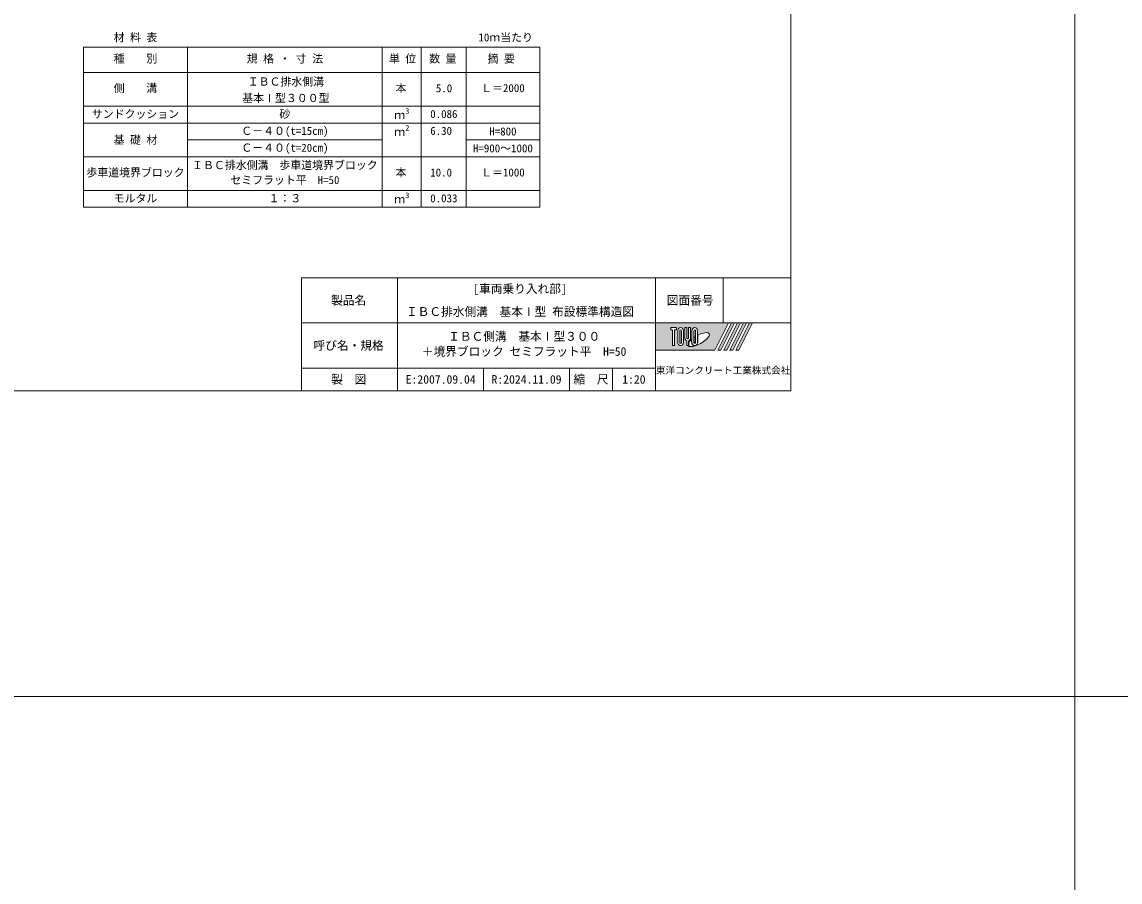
# Model space of a CAD drawing. Units: millimetres at full size; details may follow other scales. Extents: x 6872 to 78201, y -34623 to -7860.
# Drawn here: x 12572 to 17784, y -27235 to -23153 of the extents above; entities that cross this region are included whole.
import ezdxf
from ezdxf.enums import TextEntityAlignment as Align

# ---------------------------------------------------------------- set-up
doc = ezdxf.new("R2010")
doc.units = ezdxf.units.MM
doc.header["$LTSCALE"] = 16
for name, color, linetype, lineweight in [('0_2', 7, 'Continuous', 20), ('図枠', 1, 'Continuous', 20), ('枠', 5, 'Continuous', 5)]:
    doc.layers.add(name, color=color, linetype=linetype, lineweight=lineweight)
doc.styles.add('ＭＳ ゴシック', font='')
doc.styles.get('ＭＳ ゴシック').set_extended_font_data('MS Gothic')

msp = doc.modelspace()

# ---------------------------------------------------------------- hatches: boundary and pattern name
at = {"layer": '枠'}
h = msp.add_hatch(color=7, dxfattribs=at)
h.paths.add_polyline_path([(15578.22, -24581.39), (15578.22, -24709.96), (15861.07, -24709.96), (15925.36, -24581.39)])
edge = h.paths.add_edge_path(flags=16)
edge.add_ellipse((15783.59, -24660.54), major_axis=(50.37, 28.2), ratio=0.3471473, start_angle=-144.31122, end_angle=72.1899, ccw=False)
edge.add_ellipse((15764.93, -24672.71), major_axis=(0, 17.14), ratio=0.8463541, start_angle=-160.70346, end_angle=-90)
edge.add_line((15779.44, -24672.71), (15779.44, -24640.03))
edge = h.paths.add_edge_path(flags=16)
edge.add_ellipse((15764.93, -24618.64), major_axis=(0, 15.82), ratio=0.8463541, start_angle=-90, end_angle=90, ccw=False)
edge.add_line((15778.32, -24618.64), (15778.32, -24672.71))
edge.add_ellipse((15764.93, -24672.71), major_axis=(0, 15.82), ratio=0.8463541, start_angle=90, end_angle=-90, ccw=False)
edge.add_line((15751.54, -24672.71), (15751.54, -24618.64))
edge = h.paths.add_edge_path(flags=16)
edge.add_line((15769.4, -24618.64), (15769.4, -24672.71))
edge.add_ellipse((15764.93, -24672.71), major_axis=(0, 5.27), ratio=0.8463543, start_angle=90, end_angle=-90, ccw=False)
edge.add_line((15760.47, -24672.71), (15760.47, -24618.64))
edge.add_ellipse((15764.93, -24618.64), major_axis=(0, 5.27), ratio=0.8463543, start_angle=-90, end_angle=90, ccw=False)
edge = h.paths.add_edge_path(flags=16)
edge.add_line((15768.28, -24646.28), (15768.28, -24672.71))
edge.add_ellipse((15764.93, -24672.71), major_axis=(0, 3.96), ratio=0.8463541, start_angle=90, end_angle=-90, ccw=False)
edge.add_line((15761.58, -24672.71), (15761.58, -24650.6))
edge.add_ellipse((15783.59, -24660.54), major_axis=(50.37, 28.2), ratio=0.3471473, start_angle=107.79174, end_angle=126.47132, ccw=False)
edge = h.paths.add_edge_path(flags=16)
edge.add_line((15744.84, -24602.82), (15744.84, -24651.28))
edge.add_ellipse((15731.45, -24651.28), major_axis=(0, 15.82), ratio=0.8463541, start_angle=-163.34117, end_angle=-90, ccw=False)
edge.add_line((15735.91, -24666.2), (15735.91, -24688.53))
edge.add_line((15735.91, -24688.53), (15726.99, -24688.53))
edge.add_line((15726.99, -24688.53), (15726.99, -24666.2))
edge.add_ellipse((15731.45, -24651.28), major_axis=(0, 15.82), ratio=0.8463541, start_angle=90, end_angle=163.34117, ccw=False)
edge.add_line((15718.06, -24651.28), (15718.06, -24602.82))
edge.add_line((15718.06, -24602.82), (15726.99, -24602.82))
edge.add_line((15726.99, -24602.82), (15726.99, -24651.28))
edge.add_ellipse((15731.45, -24651.28), major_axis=(0, 5.27), ratio=0.8463543, start_angle=90, end_angle=-90)
edge.add_line((15735.91, -24651.28), (15735.91, -24602.82))
edge.add_line((15735.91, -24602.82), (15744.84, -24602.82))
edge = h.paths.add_edge_path(flags=16)
edge.add_line((15750.42, -24659.06), (15750.42, -24672.71))
edge.add_ellipse((15764.93, -24672.71), major_axis=(0, 17.14), ratio=0.8463541, start_angle=90, end_angle=-171.54427)
edge.add_ellipse((15783.59, -24660.54), major_axis=(50.37, 28.2), ratio=0.3471473, start_angle=-178.64954, end_angle=-148.29244, ccw=False)
edge.add_line((15733.99, -24689.85), (15737.03, -24689.85))
edge.add_line((15737.03, -24689.85), (15737.03, -24673.14))
edge.add_ellipse((15783.59, -24660.54), major_axis=(50.37, 28.2), ratio=0.3471473, start_angle=148.21912, end_angle=165.90812, ccw=False)
edge = h.paths.add_edge_path(flags=16)
edge.add_ellipse((15697.97, -24618.64), major_axis=(0, 15.82), ratio=0.8463541, start_angle=-90, end_angle=90, ccw=False)
edge.add_line((15711.36, -24618.64), (15711.36, -24672.71))
edge.add_ellipse((15697.97, -24672.71), major_axis=(0, 15.82), ratio=0.8463541, start_angle=90, end_angle=-90, ccw=False)
edge.add_line((15684.57, -24672.71), (15684.57, -24618.64))
edge = h.paths.add_edge_path(flags=16)
edge.add_line((15702.43, -24618.64), (15702.43, -24672.71))
edge.add_ellipse((15697.97, -24672.71), major_axis=(0, 5.27), ratio=0.8463543, start_angle=90, end_angle=-90, ccw=False)
edge.add_line((15693.5, -24672.71), (15693.5, -24618.64))
edge.add_ellipse((15697.97, -24618.64), major_axis=(0, 5.27), ratio=0.8463543, start_angle=-90, end_angle=90, ccw=False)
h.paths.add_polyline_path([(15677.88, -24602.82), (15677.88, -24613.37), (15668.95, -24613.37), (15668.95, -24688.53), (15660.02, -24688.53), (15660.02, -24613.37), (15651.09, -24613.37), (15651.09, -24602.82)], flags=16)
for points in [[(15875.22, -24709.96), (15889.36, -24709.96), (15953.64, -24581.39), (15939.5, -24581.39)], [(15981.93, -24581.39), (15967.79, -24581.39), (15903.5, -24709.96), (15917.64, -24709.96)], [(16010.22, -24581.39), (15996.07, -24581.39), (15931.79, -24709.96), (15945.93, -24709.96)], [(16038.5, -24581.39), (16024.36, -24581.39), (15960.07, -24709.96), (15974.22, -24709.96)]]:
    msp.add_hatch(color=7, dxfattribs=at).paths.add_polyline_path(points)

# ---------------------------------------------------------------- linework, layer by layer
at = {"layer": '0_2'}
for p, q in [((12863.39, -23272.53), (15029.51, -23272.53)), ((12863.39, -23272.53), (12863.39, -24032.54)), ((13357.53, -24032.54), (13357.53, -23272.53)), ((14281.66, -24032.54), (14281.66, -23272.53)), ((14466.22, -24032.54), (14466.22, -23272.53)), ((14679.51, -24032.54), (14679.51, -23272.53)), ((15029.51, -23272.53), (15029.51, -24032.54)), ((12863.39, -23392.53), (15029.51, -23392.53)), ((12863.39, -23552.53), (15029.51, -23552.53)), ((12863.39, -23632.54), (15029.51, -23632.54)), ((13357.53, -23712.54), (14281.66, -23712.54)), ((14679.51, -23712.54), (15029.51, -23712.54)), ((12863.39, -23792.53), (15029.51, -23792.53)), ((12863.39, -23952.54), (15029.51, -23952.54)), ((12863.39, -24032.54), (15029.51, -24032.54))]:
    msp.add_line(p, q, dxfattribs=at)
at = {"layer": '図枠'}
for p, q in [((17569.84, -8837.63), (17569.84, -34622.81)), ((6872.3, -26353.74), (28267.39, -26353.74))]:
    msp.add_line(p, q, dxfattribs=at)
at = {"layer": '枠', "lineweight": 20}
for p, q in [((16221.07, -24902.82), (16221.07, -19388.53)), ((13898.5, -24902.82), (13898.5, -24367.1)), ((16221.07, -24367.1), (13898.5, -24367.1)), ((14354.5, -24902.82), (14354.5, -24367.1)), ((15578.22, -24902.82), (15578.22, -24367.1)), ((15899.64, -24581.39), (15899.64, -24367.1)), ((16221.07, -24581.39), (13898.5, -24581.39)), ((15578.22, -24795.68), (13898.5, -24795.68)), ((14762.9, -24902.82), (14762.9, -24795.68)), ((15170.56, -24902.82), (15170.56, -24795.68)), ((15374.39, -24902.82), (15374.39, -24795.68)), ((8221.07, -24902.82), (16221.07, -24902.82))]:
    msp.add_line(p, q, dxfattribs=at)
at = {"layer": '枠'}
for p, q in [((15578.22, -24581.39), (15578.22, -24709.96)), ((15578.22, -24581.39), (15925.36, -24581.39)), ((15925.36, -24581.39), (15861.07, -24709.96)), ((15939.5, -24581.39), (15875.22, -24709.96)), ((15953.64, -24581.39), (15889.36, -24709.96)), ((15967.79, -24581.39), (15903.5, -24709.96)), ((15981.93, -24581.39), (15917.64, -24709.96)), ((15996.07, -24581.39), (15931.79, -24709.96)), ((15939.5, -24581.39), (15953.64, -24581.39)), ((16010.22, -24581.39), (15945.93, -24709.96)), ((16024.36, -24581.39), (15960.07, -24709.96)), ((15967.79, -24581.39), (15981.93, -24581.39)), ((16038.5, -24581.39), (15974.22, -24709.96)), ((15996.07, -24581.39), (16010.22, -24581.39)), ((16024.36, -24581.39), (16038.5, -24581.39)), ((15651.09, -24602.82), (15651.09, -24613.37)), ((15651.09, -24602.82), (15677.88, -24602.82)), ((15660.02, -24613.37), (15651.09, -24613.37)), ((15660.02, -24613.37), (15660.02, -24688.53)), ((15668.95, -24613.37), (15668.95, -24688.53)), ((15677.88, -24613.37), (15668.95, -24613.37)), ((15677.88, -24602.82), (15677.88, -24613.37)), ((15684.57, -24618.64), (15684.57, -24672.71)), ((15693.5, -24672.71), (15693.5, -24618.64)), ((15702.43, -24618.64), (15702.43, -24672.71)), ((15711.36, -24672.71), (15711.36, -24618.64)), ((15718.06, -24651.28), (15718.06, -24602.82)), ((15718.06, -24602.82), (15726.99, -24602.82)), ((15726.99, -24602.82), (15726.99, -24651.28)), ((15735.91, -24651.28), (15735.91, -24602.82)), ((15735.91, -24602.82), (15744.84, -24602.82)), ((15744.84, -24602.82), (15744.84, -24651.28)), ((15751.54, -24618.64), (15751.54, -24672.71)), ((15760.47, -24672.71), (15760.47, -24618.64)), ((15761.58, -24672.71), (15761.58, -24650.6)), ((15768.28, -24646.28), (15768.28, -24672.71)), ((15769.4, -24618.64), (15769.4, -24672.71)), ((15778.32, -24672.71), (15778.32, -24618.64)), ((15779.44, -24672.71), (15779.44, -24640.03)), ((15668.95, -24688.53), (15660.02, -24688.53)), ((15726.99, -24666.2), (15726.99, -24688.53)), ((15735.91, -24688.53), (15726.99, -24688.53)), ((15733.99, -24689.85), (15737.03, -24689.85)), ((15735.91, -24666.2), (15735.91, -24688.53)), ((15737.03, -24673.14), (15737.03, -24689.85)), ((15750.42, -24659.06), (15750.42, -24672.71)), ((15578.22, -24709.96), (15861.07, -24709.96)), ((15875.22, -24709.96), (15889.36, -24709.96)), ((15903.5, -24709.96), (15917.64, -24709.96)), ((15931.79, -24709.96), (15945.93, -24709.96)), ((15960.07, -24709.96), (15974.22, -24709.96))]:
    msp.add_line(p, q, dxfattribs=at)
for centre, major_axis, ratio, start_param, end_param in [((15697.97, -24618.64), (0, 15.82), 0.846354, 4.712389, 7.8539816), ((15697.97, -24618.64), (0, 5.27), 0.846354, 4.712389, 7.8539816), ((15731.45, -24651.28), (0, 15.82), 0.846354, 1.5707963, 2.8017557), ((15731.45, -24651.28), (0, 5.27), 0.846354, 1.5707963, 4.712389), ((15731.45, -24651.28), (0, 15.82), 0.846354, 3.4814296, 4.712389), ((15764.93, -24618.64), (0, 15.82), 0.846354, 4.712389, 7.8539816), ((15764.93, -24618.64), (0, 5.27), 0.846354, 4.712389, 7.8539816), ((15783.59, -24660.54), (50.37, 28.2), 0.347147, 1.6817405, 1.8219833), ((15783.59, -24660.54), (50.37, 28.2), 0.347147, 4.2621853, 7.7429163), ((15697.97, -24672.71), (0, 15.82), 0.846354, 1.5707963, 4.712389), ((15697.97, -24672.71), (0, 5.27), 0.846354, 1.5707963, 4.712389), ((15783.59, -24660.54), (50.37, 28.2), 0.347147, 3.2093975, 4.2004451), ((15783.59, -24660.54), (50.37, 28.2), 0.347147, 2.0815197, 2.5155126), ((15764.93, -24672.71), (0, 17.14), 0.846354, 1.5707963, 3.3154679), ((15764.93, -24672.71), (0, 15.82), 0.846354, 1.5707963, 4.712389), ((15764.93, -24672.71), (0, 5.27), 0.846354, 1.5707963, 4.712389), ((15764.93, -24672.71), (0, 3.96), 0.846354, 1.5707963, 4.712389), ((15764.93, -24672.71), (0, 17.14), 0.846354, 3.5338438, 4.712389)]:
    msp.add_ellipse(centre, major_axis=major_axis, ratio=ratio, start_param=start_param, end_param=end_param, dxfattribs=at)

# ---------------------------------------------------------------- texts
at = {"layer": '0_2', "style": 'ＭＳ ゴシック'}
for s, p in [('材 料 表', (13110.46, -23256.55)), ('種 \u3000 別', (13110.46, -23357.43)), ('規 格 ・ 寸 法', (13819.59, -23357.43)), ('側    溝', (13110.38, -23497.8)), ('ＩＢＣ排水側溝', (13824.34, -23466.47)), ('Ｌ＝2000', (14854.51, -23497.11)), ('サンドクッション', (13110.46, -23620.12)), ('砂', (13819.59, -23620.12)), ('Ｃ－４０(t=15cm)', (13819.59, -23700.12)), ('Ｃ－４０(t=20cm)', (13819.59, -23780.12)), ('ＩＢＣ排水側溝\u3000歩車道境界ブロック', (13819.59, -23862.81)), ('歩車道境界ブロック', (13110.46, -23897.8)), ('Ｌ＝1000', (14854.51, -23897.59)), ('セミフラット平  H=50', (13819.59, -23933.56)), ('モルタル', (13110.46, -24020.12)), ('１：３', (13819.59, -24020.12))]:
    msp.add_text(s, height=37.98, dxfattribs=at).set_placement(p, align=Align.BOTTOM_CENTER)
for s, height, p in [('10ｍ当たり', 37.98, (14738.38, -23256.55)), ('単 位', 37.98, (14313.3, -23357.43)), ('数 量', 37.98, (14504.54, -23357.43)), ('摘 要', 37.98, (14781.98, -23357.43)), ('本', 37.98, (14345.05, -23497.8)), (' 5.0  ', 37.98, (14510.44, -23497.8)), ('ｍ', 37.98, (14338.98, -23624.66)), ('3', 26.58, (14390.78, -23596.66)), (' 0.086', 37.98, (14483.72, -23620.12)), ('2', 26.58, (14390.78, -23676.67)), (' 6.30', 37.98, (14483.72, -23700.12)), ('ｍ', 37.98, (14338.98, -23704.67)), ('本', 37.98, (14345.05, -23897.8)), (' 10.0 ', 37.98, (14483.72, -23897.8)), ('3', 26.58, (14390.78, -23996.67)), (' 0.033', 37.98, (14483.72, -24020.12)), ('ｍ', 37.98, (14338.98, -24024.67))]:
    msp.add_text(s, height=height, dxfattribs=at).set_placement(p, align=Align.BOTTOM_LEFT)
for s, height, p in [('基本Ⅰ型３００型', 37.98, (13824.34, -23514.01)), ('H=800', 37.98, (14854.51, -23672.54)), ('基 礎 材', 37.98, (13110.46, -23712.54)), ('H=900～1000', 37.98, (14854.51, -23752.53)), ('1:20', 40.69, (15476.3, -24849.25))]:
    msp.add_text(s, height=height, dxfattribs=at).set_placement(p, align=Align.MIDDLE_CENTER)
at = {"layer": '枠', "color": 7, "style": 'ＭＳ ゴシック'}
for s, height, p in [('[車両乗り入れ部]', 40.69, (14935.57, -24419.33)), ('製品名', 40.69, (14122.38, -24474.25)), ('図面番号', 40.69, (15743.3, -24474.25)), ('ＩＢＣ排水側溝\u3000基本Ⅰ型 布設標準構造図', 40.69, (14935.57, -24527.82)), ('呼び名・規格', 40.69, (14122.38, -24688.53)), ('東洋コンクリート工業株式会社', 32.55, (15899.64, -24806.29)), ('製\u3000図', 40.69, (14122.38, -24849.25)), ('E:2007.09.04', 40.69, (14559.07, -24849.25)), ('R:2024.11.09', 40.69, (14966.73, -24849.25)), ('縮\u3000尺', 40.69, (15272.48, -24849.25))]:
    msp.add_text(s, height=height, dxfattribs=at).set_placement(p, align=Align.MIDDLE_CENTER)
for s, p in [('ＩＢＣ側溝\u3000基本Ⅰ型３００', (14594.74, -24625.07)), ('＋境界ブロック セミフラット平  H=50', (14469.86, -24696.5))]:
    msp.add_text(s, height=40.69, dxfattribs=at).set_placement(p, align=Align.TOP_LEFT)

doc.saveas('drawing.dxf')
